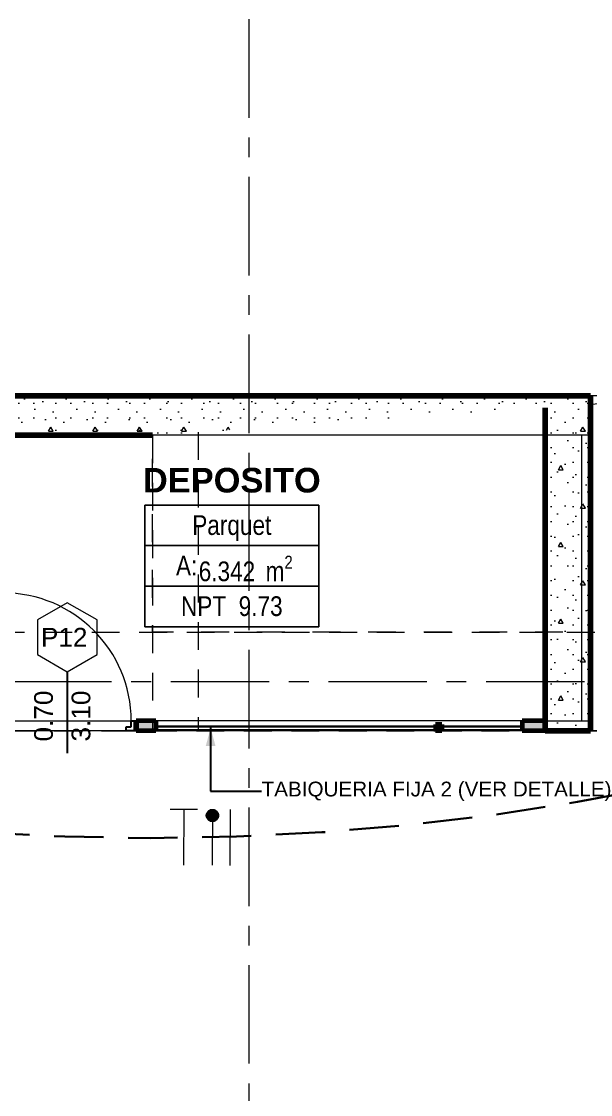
# Model space of a CAD drawing. Header units: inches. Extents: x -19 to 5698, y -728 to 92.
# Drawn here: x 222.89 to 225.78, y 37.55 to 43 of the extents above; entities that cross this region are included whole.
import ezdxf

# ---------------------------------------------------------------- set-up
doc = ezdxf.new("R2010")
doc.units = ezdxf.units.IN
doc.header["$MEASUREMENT"] = 0
doc.set_wipeout_variables(frame=1)
for name, pattern in [('HIDDEN', [0.375, 0.25, -0.125]), ('Hidden Line', [0.195611, 0.141111, -0.0545]), ('Línea Oculta', [0.195611, 0.141111, -0.0545]), ('Punto & Raya', [0.65, 0.5, -0.075, 0, -0.075]), ('Rayas', [0.282222, 0.141111, -0.141111]), ('RAYITAS', [0.375, 0.25, -0.125]), ('Wipeout_Contour', [1, 0, -1])]:
    doc.linetypes.add(name, pattern=pattern)
doc.layers.get('0').update_dxf_attribs({"color": 61})
for name, color, linetype, lineweight in [('00 conduct tomacorr', 120, 'HIDDEN', 30), ('T-TECHO-E', 150, 'Continuous', 20), ('TOMACORRIENTE', 22, 'RAYITAS', 9)]:
    doc.layers.add(name, color=color, linetype=linetype, lineweight=lineweight)
for name, color, linetype in [('02 _ ARQ _ ALB _ Ejes Generales', 251, 'Continuous'), ('02 _ ARQ _ ALB _ Muros Interiores', 7, 'Continuous'), ('02 _ ARQ _ ZON _ Espacio.3D', 7, 'Continuous'), ('08 _ STR _ EXT _ 07 Losa Aligerada', 7, 'Continuous'), ('08 _ STR _ EXT _ 08 Placas Inclinadas', 7, 'Continuous'), ('08 _ STR _ EXT _ 09 Vigas', 251, 'Continuous'), ('Acabado - Muros', 7, 'Continuous'), ('Marcador - Secciones', 7, 'Continuous'), ('Notas - Etiquetas', 7, 'Continuous')]:
    doc.layers.add(name, color=color, linetype=linetype)
doc.styles.add('Estilo_Generado_4', font='swisse.ttf')
doc.styles.add('Estilo_Generado_8', font='arialbd.ttf')
doc.styles.add('Estilo_Generado_9', font='ARIALN.TTF')
doc.dimstyles.new('Estilo_Generado__8', dxfattribs={"dimtxt": 0.18, "dimasz": 0.0912, "dimexe": 0.18, "dimexo": 0.0625, "dimgap": 0, "dimtad": 0, "dimtih": 1, "dimtoh": 1, "dimdec": 4, "dimzin": 0, "dimdsep": 46, "dimcen": 0.09, "dimadec": 0, "dimazin": 0, "dimtfac": 1, "dimtdec": 4, "dimtmove": 0, "dimatfit": 3, "dimldrblk": 'ARROWHEAD_5', "dimfxl": 1, "dimtolj": 1, "dimtzin": 0, "dimarcsym": 0})
pattern_1 = [(0, (185.000038, 1e-08), (0, 0.030000001), [])]
pattern_2 = [(0, (185.00004, 1e-08), (0, 0.3897114), [0.024375, -0.200625]), (0, (185.11254, 0.19486), (0, 0.3897114), [0.024375, -0.200625]), (60, (185.00004, 1e-08), (-0.3375, 0.1948557), [0.024375, -0.200625]), (60, (185.22504, 1e-08), (-0.3375, 0.1948557), [0.024375, -0.200625]), (120, (185.0244, 1e-08), (0.3375, 0.1948557), [0.024375, -0.200625]), (120, (185.2494, 1e-08), (0.3375, 0.1948557), [0.024375, -0.200625]), (0, (185.00004, 0.0375), (0, 0.075), [0, -0.075, 0, -0.1125]), (45, (185.03754, 0.0375), (-0.05303301, 0.05303301), [0, -0.05625, 0, -0.09375])]

# ---------------------------------------------------------------- blocks, each defined once
blk = doc.blocks.new('ARROWHEAD_5')
at = {"linetype": 'Continuous', "lineweight": 0}
blk.add_hatch(color=0, dxfattribs=at).paths.add_polyline_path([(-1, 0.2679), (0, 0), (-1, -0.2679)])
at = {"color": 0, "linetype": 'Continuous', "lineweight": 0}
blk.add_line((0, 0), (-1, 0), dxfattribs=at)
blk = doc.blocks.new('a')
at = {"layer": 'TOMACORRIENTE', "ltscale": 0.05}
h = blk.add_hatch(color=4, dxfattribs=at)
edge = h.paths.add_edge_path()
edge.add_arc((0, 0.0752), 0.0211, 0, 360)
at = {"layer": 'TOMACORRIENTE', "color": 4}
for p, q in [((-0.1455, 0.0963), (-0.0515, 0.0963)), ((-0.0985, 0.0963), (-0.0985, -0.0966)), ((0, 0.0963), (0, -0.0963)), ((0.0623, -0.0963), (0.0623, 0.0963))]:
    blk.add_line(p, q, dxfattribs=at)
blk.add_circle((0, 0.0752), 0.0211, dxfattribs=at)
blk = doc.blocks.new('CABLE 3FACE')
at = {"layer": 'T-TECHO-E', "rotation": 59.94170052614085}
blk.add_blockref('a', (0, 0), dxfattribs=at)

msp = doc.modelspace()

# ---------------------------------------------------------------- hatches: boundary and pattern name
at = {"layer": '08 _ STR _ EXT _ 08 Placas Inclinadas', "linetype": 'Continuous', "lineweight": 9}
h = msp.add_hatch(dxfattribs=at)
h.set_pattern_fill('HORMIGÓN_EN_MASA_0002', color=250, style=0, pattern_type=2)
h.set_pattern_definition(pattern_2)
h.paths.add_polyline_path([(220.9242, 40.9445), (221.5593, 40.9), (223.5529, 40.9), (225.5447, 41.0394), (225.5447, 41.1), (220.9242, 41.1)])
h = msp.add_hatch(dxfattribs=at)
h.set_pattern_fill('HORMIGÓN_EN_MASA_0002', color=250, style=0, pattern_type=2)
h.set_pattern_definition(pattern_2)
h.paths.add_polyline_path([(225.5447, 41.0394), (225.7757, 41.0556), (225.7757, 41.1), (225.5447, 41.1)])

# ---------------------------------------------------------------- linework, layer by layer
at = {"layer": '00 conduct tomacorr'}
msp.add_arc((223.5436, 51.7405, 0.0002), 12.8847, 254.4826, 285.5174, dxfattribs=at)
at = {"layer": '02 _ ARQ _ ALB _ Muros Interiores', "color": 152, "linetype": 'Continuous', "lineweight": 25}
msp.add_line((223.12, 39.7), (223.12, 39.2875), dxfattribs=at)
at = {"layer": '02 _ ARQ _ ALB _ Muros Interiores', "color": 165, "linetype": 'Continuous', "lineweight": 25}
for p, q in [((223.445, 39.42), (223.445, 39.45)), ((223.445, 39.45), (223.47, 39.45)), ((223.47, 39.45), (223.47, 39.4)), ((223.42, 39.4), (223.42, 39.42)), ((223.42, 39.42), (223.445, 39.42)), ((223.47, 39.4), (223.42, 39.4))]:
    msp.add_line(p, q, dxfattribs=at)
at = {"layer": '02 _ ARQ _ ALB _ Muros Interiores', "color": 7, "linetype": 'Continuous', "lineweight": 80}
msp.add_line((223.47, 39.4), (223.47, 39.45), dxfattribs=at)
msp.add_line((223.47, 39.4), (223.47, 39.45), dxfattribs=at)
msp.add_line((223.47, 39.4), (223.47, 39.45), dxfattribs=at)
at = {"layer": '02 _ ARQ _ ALB _ Muros Interiores', "color": 251, "linetype": 'Continuous', "lineweight": 13, "flags": 128}
msp.add_lwpolyline([(223.12, 40.05), (222.9685, 39.9625), (222.9685, 39.7875), (223.12, 39.7), (223.2716, 39.7875), (223.2716, 39.9625)], close=True, dxfattribs=at)
at = {"layer": '02 _ ARQ _ ALB _ Muros Interiores', "color": 165, "linetype": 'Continuous', "lineweight": 15}
msp.add_arc((222.795, 39.45), 0.65, 0, 90, dxfattribs=at)
at = {"layer": '02 _ ARQ _ ZON _ Espacio.3D', "color": 251, "linetype": 'Continuous', "lineweight": 13}
for p, q in [((224.397, 40.546), (223.5136, 40.546)), ((223.5136, 40.546), (223.5136, 39.9284)), ((223.5136, 40.546), (224.397, 40.546)), ((223.5136, 40.3401), (223.5136, 40.546)), ((224.397, 39.9284), (224.397, 40.546)), ((224.397, 40.546), (224.397, 40.3401)), ((224.397, 40.3401), (223.5136, 40.3401)), ((223.5136, 40.3401), (224.397, 40.3401)), ((223.5136, 40.1343), (223.5136, 40.3401)), ((224.397, 40.3401), (224.397, 40.1343)), ((224.397, 40.1343), (223.5136, 40.1343)), ((223.5136, 40.1343), (224.397, 40.1343)), ((223.5136, 39.9284), (223.5136, 40.1343)), ((224.397, 40.1343), (224.397, 39.9284)), ((223.5136, 39.9284), (224.397, 39.9284)), ((224.397, 39.9284), (223.5136, 39.9284))]:
    msp.add_line(p, q, dxfattribs=at)
at = {"layer": '02 _ ARQ _ ZON _ Espacio.3D', "color": 9, "linetype": 'Continuous', "lineweight": 5, "flags": 128}
msp.add_lwpolyline([(221.0791, 40.9), (221.0791, 39.45), (221.87, 39.4506), (221.87, 39.9), (222.77, 39.9), (222.77, 39.45), (225.732, 39.4505), (225.732, 40.9005)], close=True, dxfattribs=at)
at = {"layer": '02 _ ARQ _ ZON _ Espacio.3D', "color": 254, "linetype": 'Continuous', "lineweight": 0, "flags": 128}
msp.add_lwpolyline([(229.57, 39), (229.07, 39), (229.07, 39.4), (228.67, 39.4), (228.67, 39.7505), (225.9306, 39.7505), (225.9306, 39.4), (225.7006, 39.4), (222.57, 39.4), (222.57, 39), (222.07, 39), (222.07, 39.4), (220.8488, 39.4004), (220.8493, 39.7505), (215.97, 39.7505), (215.97, 39.4), (215.57, 39.4), (215.57, 39), (215.07, 39), (215.07, 39.7505), (208.57, 39.7505), (208.57, 39), (205.07, 39)], dxfattribs=at)
at = {"layer": '08 _ STR _ EXT _ 07 Losa Aligerada', "color": 7, "linetype": 'Rayas', "lineweight": 18, "flags": 128}
msp.add_lwpolyline([(193.22, 11.97, 1.049431), (198.7937, 6.3), (209.6003, 6.3), (209.6003, 6.2005), (214.7981, 6.2005), (214.7981, 7.2), (222.07, 7.2), (222.07, 5.6637), (223.2699, 5.6637), (223.2699, 4.2), (228.3699, 4.2), (228.3699, 5.6637), (229.57, 5.6637), (229.57, 7.2), (236.57, 7.2), (236.57, 14.9999), (236.57, 15.1499), (236.57, 15.1499), (236.57, 15.7999), (236.57, 15.7999), (236.57, 18.1001), (236.57, 20.35), (234.07, 20.35), (231.67, 20.35), (231.67, 22.35), (231.67, 22.6), (231.67, 24.5), (231.67, 24.75), (231.67, 26.75), (236.57, 26.75), (236.57, 29.7), (236.57, 35.2005), (236.57, 39.9), (228.67, 39.9), (223.5529, 39.9), (223.5529, 40.9), (218.9324, 40.9), (218.9324, 39.9), (208.37, 39.9), (208.37, 41.4352), (207.42, 41.4352), (207.42, 42.9), (202.22, 42.9), (202.22, 41.4352), (201.2699, 41.4352), (201.2699, 39.9), (196.2701, 39.9), (196.2701, 41.1), (192.8701, 41.1), (192.8701, 37.7), (194.07, 37.7), (194.07, 33.9), (193.17, 33.9), (193.17, 21.2663), (193.22, 21.2663)], format="xyb", close=True, dxfattribs=at)
at = {"layer": '08 _ STR _ EXT _ 07 Losa Aligerada', "color": 7, "linetype": 'Continuous', "lineweight": 18, "flags": 128}
msp.add_lwpolyline([(236.57, 26.75), (236.57, 39.9), (228.67, 39.9), (226.1798, 39.9), (226.1798, 40.9), (221.5593, 40.9), (221.5593, 39.9), (208.37, 39.9), (208.37, 42.6544), (207.42, 42.6544)], dxfattribs=at)
at = {"layer": '08 _ STR _ EXT _ 08 Placas Inclinadas', "color": 7, "linetype": 'Continuous', "lineweight": 80, "flags": 128}
for points in [[(225.5447, 41.1), (220.9242, 41.1)], [(221.5593, 40.9), (223.5529, 40.9)]]:
    msp.add_lwpolyline(points, dxfattribs=at)
at = {"layer": 'Acabado - Muros', "color": 7, "linetype": 'Continuous', "lineweight": 60}
msp.add_line((223.47, 39.45), (223.47, 39.4), dxfattribs=at)

# ---------------------------------------------------------------- block references
at = {"layer": '00 conduct tomacorr', "xscale": 1.47256122672843, "yscale": 1.47256122672843, "zscale": 1.47256122672843, "rotation": 299.7894777823319}
msp.add_blockref('CABLE 3FACE', (223.8564, 38.8596, 0), dxfattribs=at)

# ---------------------------------------------------------------- texts
at = {"layer": '02 _ ARQ _ ALB _ Muros Interiores', "color": 5, "lineweight": 25, "insert": (222.9867, 39.8275), "char_height": 0.095, "attachment_point": 7, "style": 'Estilo_Generado_4'}
msp.add_mtext('\\A1;{\\pql;\\pt0;\\fSwis721 Ex BT|b0|i0|c0|p34;P12\\fSwis721 Ex BT|b0|i0|c0|p34;\\fSwis721 Ex BT|b0|i0|c0|p34;\\fSwis721 Ex BT|b0|i0|c0|p34;}', dxfattribs=at)
at = {"layer": '02 _ ARQ _ ALB _ Muros Interiores', "color": 5, "lineweight": 25, "char_height": 0.095, "attachment_point": 7, "rotation": 90, "style": 'Estilo_Generado_4'}
for s, insert in [('\\A1;{\\pql;\\pt0;\\fSwis721 Ex BT|b0|i0|c0|p34;0.70\\fSwis721 Ex BT|b0|i0|c0|p34;\\A1{\\H.66x;\\S^  ;}\\fSwis721 Ex BT|b0|i0|c0|p34;\\fSwis721 Ex BT|b0|i0|c0|p34;}', (223.075, 39.346)), ('\\A1;{\\pql;\\pt0;\\fSwis721 Ex BT|b0|i0|c0|p34;3.10\\fSwis721 Ex BT|b0|i0|c0|p34;\\A1{\\H.66x;\\S^  ;}\\fSwis721 Ex BT|b0|i0|c0|p34;\\fSwis721 Ex BT|b0|i0|c0|p34;}', (223.265, 39.346))]:
    msp.add_mtext(s, dxfattribs=dict(at, insert=insert))
at = {"layer": '02 _ ARQ _ ZON _ Espacio.3D', "color": 251, "lineweight": 25, "attachment_point": 2}
for s, insert, char_height, style in [('\\A1;{\\pqc;\\pt0;\\fArial|b1|i0|c0|p34;DEPOSITO}', (223.9553, 40.7345), 0.125, 'Estilo_Generado_8'), ('\\A1;{\\pqc;\\pt0;\\fArial Narrow|b0|i0|c0|p34;Parquet}', (223.9553, 40.4942), 0.1, 'Estilo_Generado_9'), ('\\A1;{\\pqc;\\pt0;\\fArial Narrow|b0|i0|c0|p34;A: }', (223.7262, 40.2883), 0.1, 'Estilo_Generado_9'), ('\\A1;{\\pqc;\\pt0,0.3;\\fArial Narrow|b0|i0|c0|p34;6.342\\fArial Narrow|b0|i0|c0|p34;\\A1{\\H.66x;\\S^  ;}\\fArial Narrow|b0|i0|c0|p34; m\\fArial Narrow|b0|i0|c0|p34;\\A1{\\H.66x;\\S2^  ;}}', (224.0259, 40.2887), 0.1, 'Estilo_Generado_9'), ('\\A1;{\\pqc;\\pt0;\\fArial Narrow|b0|i0|c0|p34;NPT  9.73}', (223.9553, 40.0828), 0.1, 'Estilo_Generado_9')]:
    msp.add_mtext(s, dxfattribs=dict(at, insert=insert, char_height=char_height, style=style))
at = {"layer": 'Notas - Etiquetas', "color": 171, "linetype": 'Continuous', "lineweight": 13, "insert": (224.1065, 39.0933), "char_height": 0.075, "attachment_point": 4, "rotation": 359.9999, "style": 'Estilo_Generado_4'}
msp.add_mtext('\\A1;{\\pql;\\fSwis721 Ex BT|b0|i0|c0|p34;TABIQUERIA FIJA 2 (VER DETALLE)\\fSwis721 Ex BT|b0|i0|c0|p34; }', dxfattribs=at)

# ---------------------------------------------------------------- next in the draw order: wipeouts: each hides what was drawn before it
at = {"color": 254, "linetype": 'Wipeout_Contour', "lineweight": 0, "ltscale": 9893.377861}
msp.add_wipeout([(225.0048, 39.45), (225.0048, 39.433), (225.0213, 39.433), (225.0213, 39.4), (225.4293, 39.4), (225.4293, 39.45)], dxfattribs=at).dxf.layer = 'Acabado - Muros'
at = {"color": 254, "linetype": 'Wipeout_Contour', "lineweight": 0, "ltscale": 6597.806389}
msp.add_wipeout([(226.1798, 39.45), (225.5447, 39.45), (225.5447, 39.4), (226.1798, 39.4)], dxfattribs=at).dxf.layer = 'Acabado - Muros'

# ---------------------------------------------------------------- next in the draw order: linework, layer by layer
at = {"layer": '08 _ STR _ EXT _ 08 Placas Inclinadas', "color": 7, "linetype": 'Continuous', "lineweight": 80}
msp.add_line((225.5447, 41.0394), (225.5447, 39.4), dxfattribs=at)
at = {"layer": 'Acabado - Muros', "color": 7, "linetype": 'Continuous', "lineweight": 60}
msp.add_line((225.5447, 39.45), (225.5447, 39.4), dxfattribs=at)
at = {"layer": 'Acabado - Muros', "color": 251, "linetype": 'Continuous', "lineweight": 13, "flags": 128}
for points in [[(225.5447, 39.45), (226.1798, 39.45)], [(225.5447, 39.4), (226.1798, 39.4)]]:
    msp.add_lwpolyline(points, dxfattribs=at)

# ---------------------------------------------------------------- next in the draw order: wipeouts: each hides what was drawn before it
at = {"color": 254, "linetype": 'Wipeout_Contour', "lineweight": 0, "ltscale": 9887.695772}
msp.add_wipeout([(223.57, 39.45), (223.57, 39.4), (224.9883, 39.4), (224.9883, 39.433), (225.0048, 39.433), (225.0048, 39.45)], dxfattribs=at).dxf.layer = 'Acabado - Muros'

# ---------------------------------------------------------------- next in the draw order: linework, layer by layer
at = {"layer": 'Acabado - Muros', "color": 251, "linetype": 'Continuous', "lineweight": 13, "flags": 128}
for points in [[(225.4293, 39.45), (225.0048, 39.45), (223.57, 39.45)], [(224.9883, 39.4), (223.57, 39.4)], [(225.4293, 39.4), (225.0213, 39.4)]]:
    msp.add_lwpolyline(points, dxfattribs=at)

# ---------------------------------------------------------------- next in the draw order: wipeouts: each hides what was drawn before it
at = {"color": 254, "linetype": 'Wipeout_Contour', "lineweight": 0, "ltscale": 6598.808672}
msp.add_wipeout([(226.4108, 39.4), (226.4108, 41.1), (225.7757, 41.0556), (225.7757, 39.4)], dxfattribs=at).dxf.layer = '08 _ STR _ EXT _ 08 Placas Inclinadas'

# ---------------------------------------------------------------- next in the draw order: hatches: boundary and pattern name
at = {"layer": '08 _ STR _ EXT _ 08 Placas Inclinadas', "linetype": 'Continuous', "lineweight": 9}
h = msp.add_hatch(dxfattribs=at)
h.set_pattern_fill('HORMIGÓN_EN_MASA_0002', color=250, style=0, pattern_type=2)
h.set_pattern_definition(pattern_2)
h.paths.add_polyline_path([(225.7757, 39.4), (225.7757, 41.0556), (225.5447, 41.0394), (225.5447, 39.4)])

# ---------------------------------------------------------------- next in the draw order: linework, layer by layer
at = {"layer": '02 _ ARQ _ ALB _ Ejes Generales', "color": 251, "linetype": 'Punto & Raya', "lineweight": 13, "true_color": 0x636466}
msp.add_line((190.8454, 39.65), (239.57, 39.65), dxfattribs=at)
at = {"layer": '08 _ STR _ EXT _ 08 Placas Inclinadas', "color": 7, "linetype": 'Continuous', "lineweight": 80}
for p, q in [((225.7757, 41.0556), (225.7757, 41.1)), ((225.7757, 39.4), (225.7757, 41.0556))]:
    msp.add_line(p, q, dxfattribs=at)
at = {"layer": '08 _ STR _ EXT _ 08 Placas Inclinadas', "color": 7, "linetype": 'Continuous', "lineweight": 80, "flags": 128}
for points in [[(225.7757, 41.1), (225.5447, 41.1)], [(225.7757, 39.4), (225.5447, 39.4)]]:
    msp.add_lwpolyline(points, dxfattribs=at)
at = {"layer": '08 _ STR _ EXT _ 08 Placas Inclinadas', "color": 7, "linetype": 'Continuous', "lineweight": 13, "flags": 128}
for points in [[(226.4108, 41.1), (225.7757, 41.1)], [(226.4108, 41.1), (225.7757, 41.0556)], [(226.4108, 39.4), (225.7757, 39.4)]]:
    msp.add_lwpolyline(points, dxfattribs=at)
at = {"layer": '08 _ STR _ EXT _ 09 Vigas', "color": 251, "linetype": 'Hidden Line', "lineweight": 13, "true_color": 0x636466}
msp.add_line((194.07, 39.9), (236.57, 39.9), dxfattribs=at)

# ---------------------------------------------------------------- next in the draw order: wipeouts: each hides what was drawn before it
at = {"color": 254, "linetype": 'Wipeout_Contour', "lineweight": 0, "ltscale": 6591.474845}
msp.add_wipeout([(223.57, 39.405), (224.9883, 39.405), (224.9883, 39.425), (223.57, 39.425)], dxfattribs=at).dxf.layer = 'Acabado - Muros'
at = {"color": 254, "linetype": 'Wipeout_Contour', "lineweight": 0, "ltscale": 6595.258231}
msp.add_wipeout([(225.0213, 39.405), (225.4293, 39.405), (225.4293, 39.425), (225.0213, 39.425)], dxfattribs=at).dxf.layer = 'Acabado - Muros'

# ---------------------------------------------------------------- next in the draw order: hatches: boundary and pattern name
at = {"layer": 'Acabado - Muros', "linetype": 'Continuous', "lineweight": 0}
for points in [[(223.57, 39.4), (223.57, 39.45), (223.47, 39.45), (223.47, 39.4)], [(224.9883, 39.433), (224.9883, 39.4), (225.0213, 39.4), (225.0213, 39.433)], [(225.4293, 39.45), (225.4293, 39.4), (225.5447, 39.4), (225.5447, 39.45)]]:
    msp.add_hatch(color=254, dxfattribs=at).paths.add_polyline_path(points)
h = msp.add_hatch(dxfattribs=at)
h.set_pattern_fill('CONTRACHAPADO_0002', color=254, style=0, pattern_type=2)
h.set_pattern_definition(pattern_1)
h.paths.add_polyline_path([(223.57, 39.405), (224.9883, 39.405), (224.9883, 39.425), (223.57, 39.425)])
h = msp.add_hatch(dxfattribs=at)
h.set_pattern_fill('CONTRACHAPADO_0002', color=254, style=0, pattern_type=2)
h.set_pattern_definition(pattern_1)
h.paths.add_polyline_path([(225.0213, 39.405), (225.4293, 39.405), (225.4293, 39.425), (225.0213, 39.425)])

# ---------------------------------------------------------------- next in the draw order: linework, layer by layer
at = {"layer": '08 _ STR _ EXT _ 08 Placas Inclinadas', "color": 251, "linetype": 'Línea Oculta', "lineweight": 13}
msp.add_line((223.7838, 40.9162), (223.7838, 39.4), dxfattribs=at)
at = {"layer": '08 _ STR _ EXT _ 08 Placas Inclinadas', "color": 251, "linetype": 'Línea Oculta', "lineweight": 13, "flags": 128}
for points in [[(223.5529, 40.9), (223.5529, 39.4)], [(223.7838, 39.4), (223.5529, 39.4)], [(225.5447, 39.4), (223.7838, 39.4)]]:
    msp.add_lwpolyline(points, dxfattribs=at)
at = {"layer": '08 _ STR _ EXT _ 09 Vigas', "color": 251, "linetype": 'Hidden Line', "lineweight": 13, "true_color": 0x636466}
msp.add_line((222.57, 39.4), (229.07, 39.4), dxfattribs=at)
at = {"layer": 'Acabado - Muros', "color": 7, "linetype": 'Continuous', "lineweight": 60}
for p, q in [((223.57, 39.45), (223.47, 39.45)), ((223.57, 39.45), (223.57, 39.4)), ((224.9883, 39.433), (224.9883, 39.4)), ((225.0213, 39.433), (224.9883, 39.433)), ((225.0213, 39.433), (225.0213, 39.4)), ((225.4293, 39.45), (225.4293, 39.4)), ((225.5447, 39.45), (225.4293, 39.45)), ((223.57, 39.4), (223.47, 39.4)), ((225.0213, 39.4), (224.9883, 39.4)), ((225.5447, 39.4), (225.4293, 39.4))]:
    msp.add_line(p, q, dxfattribs=at)
at = {"layer": 'Acabado - Muros', "color": 7, "linetype": 'Continuous', "lineweight": 13, "flags": 128}
for points in [[(223.57, 39.405), (223.57, 39.425), (224.9883, 39.425), (224.9883, 39.405)], [(225.0213, 39.405), (225.0213, 39.425), (225.4293, 39.425), (225.4293, 39.405)]]:
    msp.add_lwpolyline(points, close=True, dxfattribs=at)
at = {"layer": 'Marcador - Secciones', "color": 251, "linetype": 'Punto & Raya', "lineweight": 13, "true_color": 0x636466}
msp.add_line((224.0425, 46.2111), (224.0425, 0.8878), dxfattribs=at)

# ---------------------------------------------------------------- next in the draw order: leaders
at = {"layer": 'Notas - Etiquetas', "color": 144, "linetype": 'Continuous', "lineweight": 13, "annotation_type": 0, "has_hookline": 1, "hookline_direction": 0, "text_width": 1.9482, "horizontal_direction": (1, -1e-06, 0)}
msp.add_leader([(223.8479, 39.415), (223.8479, 39.0933), (224.1065, 39.0933)], dimstyle='Estilo_Generado__8', dxfattribs=at)

doc.saveas('drawing.dxf')
